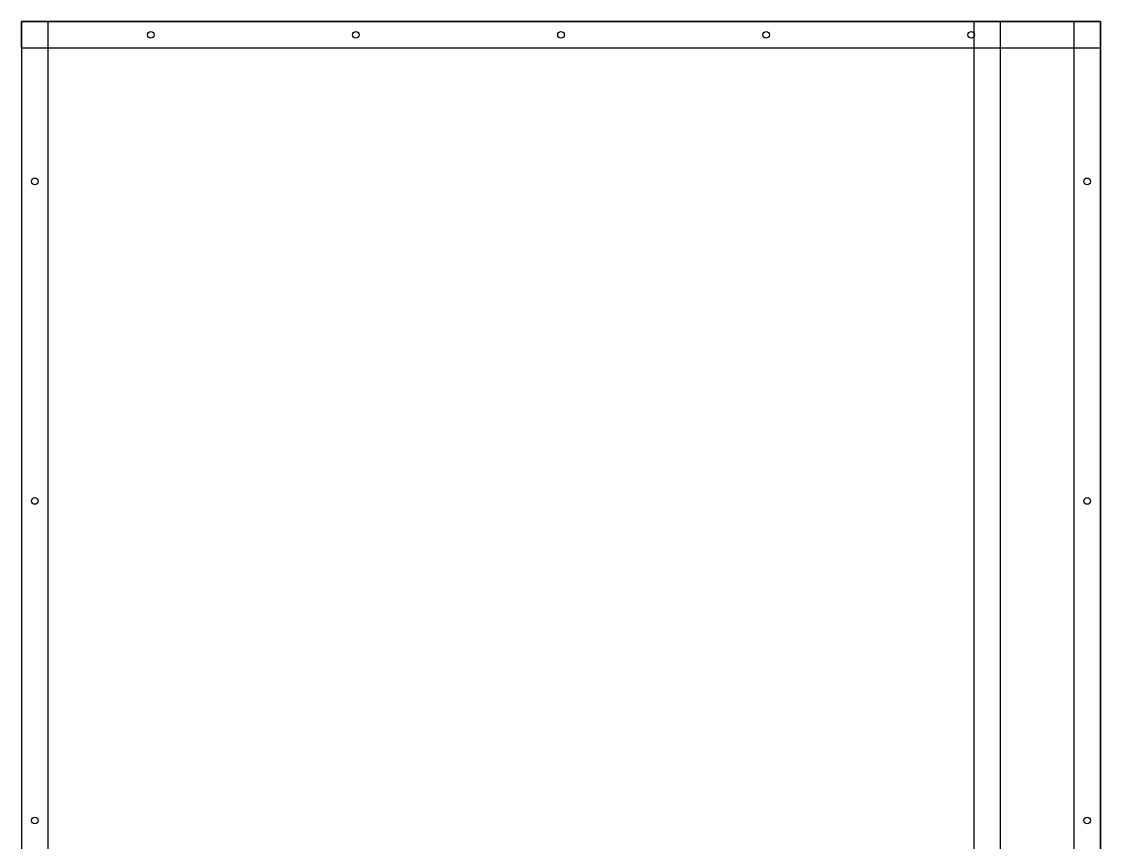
# Model space of a CAD drawing. Extents: x 0 to 20.3, y 0 to 42.
# Drawn here: x 0 to 20.25, y 26.59 to 42 of the extents above; entities that cross this region are included whole.
import ezdxf

# ---------------------------------------------------------------- set-up
doc = ezdxf.new("R2010")
doc.units = 0
doc.header["$LTSCALE"] = 5
doc.header["$MEASUREMENT"] = 0
doc.layers.add('Z_GENERIC', color=27, linetype='Continuous')
doc.layers.add('Z_MODULAR', color=5, linetype='Continuous')

msp = doc.modelspace()

# ---------------------------------------------------------------- linework, layer by layer
at = {"layer": 'Z_GENERIC', "color": 27, "linetype": 'Continuous', "lineweight": 25}
for p, q in [((0, 42), (0, 3.602)), ((0, 42), (20.25, 42)), ((20.25, 42), (20.25, 4.352))]:
    msp.add_line(p, q, dxfattribs=at)
for centre in [(2.425, 41.75), (6.275, 41.75), (10.125, 41.75), (13.975, 41.75), (17.825, 41.75), (0.25, 39), (20, 39), (0.25, 33), (20, 33), (0.25, 27), (20, 27)]:
    msp.add_circle(centre, 0.0625, dxfattribs=at)
at = {"layer": 'Z_MODULAR', "color": 5, "linetype": 'Continuous', "lineweight": 25}
for p, q in [((0, 42), (0, 0)), ((0.5, 42), (0, 42)), ((0, 42), (0, 0)), ((20.25, 42), (0, 42)), ((0, 41.5), (0, 42)), ((0, 42), (20.25, 42)), ((0.5, 0), (0.5, 42)), ((17.875, 42), (17.875, 0)), ((18.375, 42), (17.875, 42)), ((18.375, 0), (18.375, 42)), ((19.75, 42), (19.75, 0)), ((20.25, 42), (19.75, 42)), ((20.25, 0), (20.25, 42)), ((20.25, 0), (20.25, 42)), ((20.25, 42), (20.25, 41.5)), ((20.25, 41.5), (0, 41.5))]:
    msp.add_line(p, q, dxfattribs=at)

doc.saveas('drawing.dxf')
